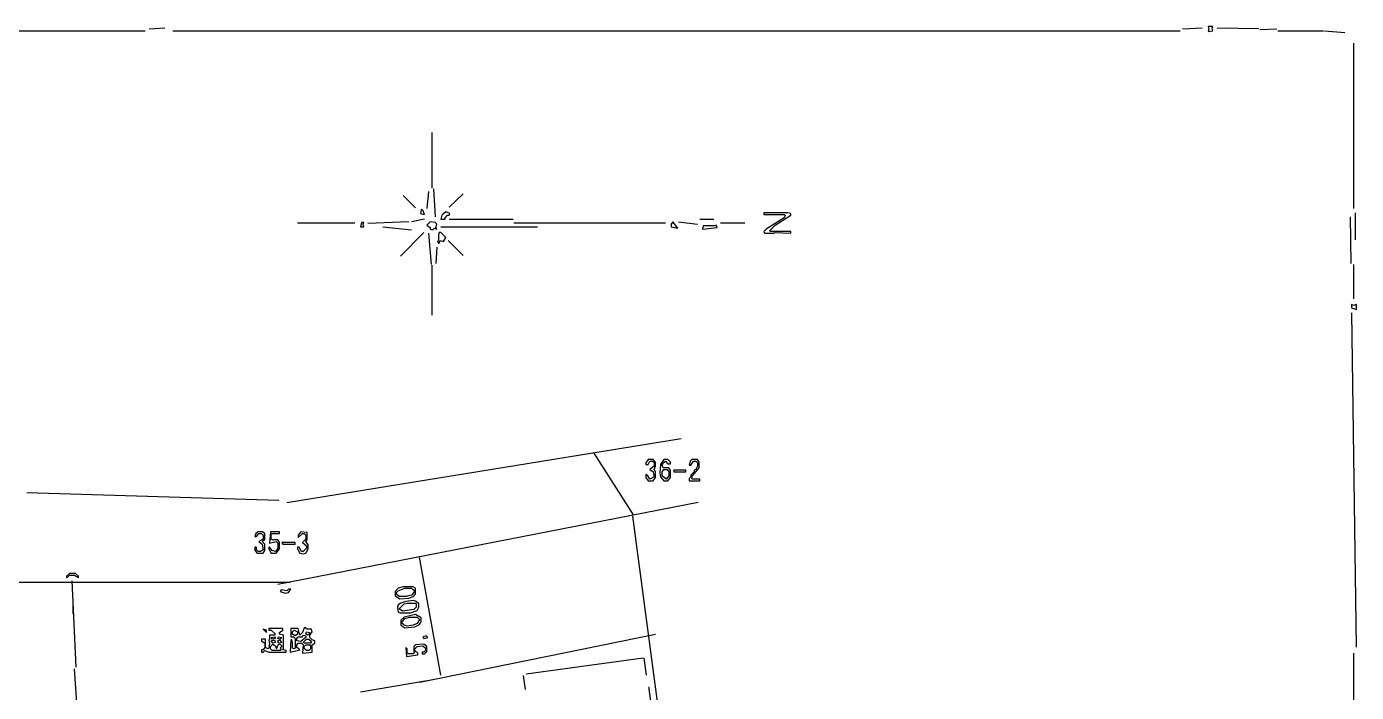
# Model space of a CAD drawing. Extents: x 11321 to 163025, y 6049 to 115321.
# Drawn here: x 107597 to 162923, y 87636 to 115321 of the extents above; entities that cross this region are included whole.
import ezdxf

# ---------------------------------------------------------------- set-up
doc = ezdxf.new("R2010")
doc.units = 0
doc.linetypes.add('DASHED', pattern=[1.524, 1.27, -0.254])
for name, color, linetype in [('DASHED_LINE', 3, 'DASHED'), ('SOLID_LINE', 7, 'Continuous'), ('TEXT_OUTLINE', 5, 'Continuous')]:
    doc.layers.add(name, color=color, linetype=linetype)

msp = doc.modelspace()

# ---------------------------------------------------------------- linework, layer by layer
at = {"layer": 'DASHED_LINE', "linetype": 'DASHED'}
msp.add_line((133474.9, 87873.7), (136796.1, 62608.4), dxfattribs=at)
at = {"layer": 'SOLID_LINE'}
for p, q in [((101340.9, 115144.1), (112525.2, 115144.1)), ((113343.5, 115253.1), (112695.7, 115219)), ((113684.5, 115144.1), (155591.6, 115144.1)), ((156512.3, 115253.1), (155693.9, 115219)), ((157125.7, 115270.1), (158864.7, 115236)), ((159615.3, 115219), (158899.2, 115184.9)), ((159649.4, 115144.1), (161559.5, 115144.1)), ((161593, 115150.8), (162445.4, 115082.6)), ((162797.8, 114639.3), (162797.8, 107751.4)), ((124459.7, 110922.5), (124459.7, 108603.8)), ((124323.3, 108467.4), (124255.1, 107751.4)), ((124527.9, 108569.7), (124596.1, 107410.4)), ((123266.2, 108297), (123777.7, 107785.5)), ((125755.4, 108365.1), (125175.7, 107819.6)), ((162657.3, 107409), (162685.1, 105465.8)), ((162877.3, 107580.9), (162877.3, 106455.6)), ((118867.5, 107163.2), (121254.4, 107163.2)), ((123504.9, 107205.8), (121800, 107137.6)), ((122413.7, 107001.2), (123607.2, 106864.8)), ((124152.8, 107308.1), (123607.2, 107205.8)), ((124834.7, 107001.2), (128858.4, 107001.2)), ((125175.7, 107308.1), (127835.4, 107308.1)), ((127869.5, 107163.2), (134177.7, 107163.2)), ((134723.3, 107205.8), (135507.6, 107103.5)), ((135609.9, 107308.1), (136189.6, 107308.1)), ((136462.3, 107163.2), (137485.3, 107163.2)), ((124127.2, 106754), (123155.4, 105782.2)), ((124323.3, 106728.4), (124425.6, 105432.7)), ((125141.6, 106421.5), (125755.4, 105807.8)), ((124664.3, 106148.7), (124630.2, 105466.8)), ((124459.7, 105398.6), (124459.7, 103318.6)), ((162797.8, 105432.7), (162797.8, 104000.5)), ((162714.3, 103419.8), (162913, 89510)), ((134828.4, 98186.6), (118429.1, 95514.2)), ((131198.8, 97582.1), (132835.6, 95024.7)), ((107613.8, 95950.1), (118084.6, 95622.9)), ((135544.3, 95530.8), (118051.7, 92120.9)), ((132798.6, 94962.4), (137343.2, 61040.2)), ((123931.7, 93256.5), (124824.2, 88347.4)), ((106557.9, 92213.8), (118560.6, 92213.8)), ((109473.6, 92271.5), (109641.5, 88689.4)), ((109524.5, 91418.2), (109524.5, 90906.7)), ((133764.9, 90038), (123954.5, 88045.3)), ((162797.8, 89270), (162797.8, 58069.8)), ((109577.6, 88613.7), (111245.3, 65265.7)), ((133253, 89058.7), (128379.2, 88396.8)), ((133272, 89062.6), (133374.3, 88346.6)), ((124259.4, 88120.1), (121492.1, 87638.8)), ((128259.9, 88337.4), (128338.8, 87759.2))]:
    msp.add_line(p, q, dxfattribs=at)
at = {"layer": 'TEXT_OUTLINE'}
for points in [[(156751, 115321.3), (156785.1, 115219), (156751, 115116.7), (156955.6, 115150.8), (156921.5, 115253.1), (156955.6, 115321.3)], [(124016.4, 107717.3), (123982.3, 107546.8), (124152.8, 107512.7), (124084.6, 107683.2)], [(125209.8, 107546.8), (125039.3, 107615), (124868.8, 107478.6), (124834.7, 107308.1), (125005.2, 107308.1), (125005.2, 107376.3), (125107.5, 107478.6), (125175.7, 107478.6)], [(138269.6, 107580.9), (138269.6, 107512.7), (139122, 107512.7), (139156.1, 107478.6), (139122, 107376.3), (138371.9, 106898.9), (138269.6, 106796.6), (138303.7, 106728.4), (138678.7, 106728.4), (138712.8, 106762.5), (139394.8, 106728.4), (139394.8, 106796.6), (138542.4, 106796.6), (138508.3, 106830.7), (138746.9, 107069.4), (139394.8, 107478.6), (139394.8, 107546.8), (139258.4, 107580.9)], [(121527.2, 107171.7), (121493.1, 107001.2), (121629.5, 107001.2), (121595.4, 107103.5), (121629.5, 107171.7)], [(124255.1, 107069.4), (124391.5, 106967.1), (124391.5, 106898.9), (124493.8, 106864.8), (124562, 106933), (124664.3, 106898.9), (124630.2, 106967.1), (124664.3, 107103.5), (124596.1, 107171.7), (124391.5, 107205.8)], [(134484.6, 107205.8), (134416.4, 107103.5), (134416.4, 107001.2), (134689.2, 106933)], [(136291.9, 107069.4), (136223.7, 107035.3), (135746.3, 107035.3), (135712.2, 106898.9), (136325.9, 106967.1)], [(124834.7, 106762.5), (124766.5, 106762.5), (124732.4, 106660.2), (124732.4, 106421.5), (124698.3, 106387.4), (124732.4, 106319.2), (124766.5, 106319.2), (124800.6, 106421.5), (124937, 106387.4), (125039.3, 106557.9)], [(162718.2, 103761.8), (162718.2, 103625.5), (162922.8, 103557.3), (162922.8, 103761.8), (162820.5, 103727.7)], [(133461.7, 97317.2), (133359.4, 97180.8), (133359.4, 97112.6), (133461.7, 97112.6), (133529.9, 97249), (133632.2, 97249), (133700.4, 97180.8), (133700.4, 97044.4), (133529.9, 96908), (133666.3, 96805.7), (133700.4, 96601.2), (133529.9, 96498.9), (133427.6, 96669.4), (133359.4, 96703.5), (133359.4, 96567.1), (133461.7, 96430.7), (133666.3, 96430.7), (133768.6, 96567.1), (133768.6, 96805.7), (133700.4, 96908), (133768.6, 97044.4), (133768.6, 97214.9), (133666.3, 97317.2)], [(134109.5, 97317.2), (133973.2, 97112.6), (133939.1, 96771.6), (133973.2, 96601.2), (134109.5, 96430.7), (134280, 96430.7), (134382.3, 96567.1), (134382.3, 96873.9), (134314.1, 96976.2), (134075.4, 96976.2), (134041.3, 97078.5), (134075.4, 97180.8), (134177.7, 97249), (134280, 97146.7), (134382.3, 97146.7), (134382.3, 97214.9), (134280, 97317.2)], [(134109.5, 96908), (134245.9, 96908), (134314.1, 96805.7), (134314.1, 96635.3), (134211.8, 96498.9), (134041.3, 96635.3), (134041.3, 96805.7)], [(134518.7, 96873.9), (134518.7, 96805.7), (135030.2, 96805.7), (135030.2, 96873.9)], [(135268.9, 97317.2), (135200.7, 97249), (135166.6, 97078.5), (135234.8, 97078.5), (135337.1, 97249), (135439.4, 97249), (135507.6, 97180.8), (135507.6, 97044.4), (135439.4, 96908), (135371.2, 96873.9), (135371.2, 96805.7), (135234.8, 96669.4), (135234.8, 96601.2), (135166.6, 96533), (135166.6, 96430.7), (135609.9, 96430.7), (135609.9, 96498.9), (135303, 96498.9), (135268.9, 96533), (135303, 96635.3), (135575.8, 96976.2), (135575.8, 97214.9), (135507.6, 97317.2)], [(117230.8, 94316.6), (117128.5, 94248.4), (117094.4, 94112), (117162.6, 94112), (117264.9, 94248.4), (117367.2, 94248.4), (117435.4, 94180.2), (117435.4, 94009.7), (117264.9, 93907.4), (117401.3, 93805.1), (117435.4, 93566.4), (117333.1, 93498.2), (117230.8, 93498.2), (117162.6, 93566.4), (117162.6, 93668.7), (117094.4, 93668.7), (117094.4, 93532.3), (117196.7, 93430), (117435.4, 93430), (117503.6, 93532.3), (117503.6, 93805.1), (117401.3, 93907.4), (117503.6, 94009.7), (117503.6, 94248.4), (117401.3, 94316.6)], [(117742.2, 94316.6), (117708.1, 93839.2), (117980.9, 93907.4), (118049.1, 93839.2), (118049.1, 93634.6), (117946.8, 93498.2), (117810.4, 93532.3), (117708.1, 93668.7), (117674.1, 93668.7), (117674.1, 93600.5), (117776.3, 93430), (117980.9, 93430), (118117.3, 93600.5), (118117.3, 93873.3), (118049.1, 93975.6), (117810.4, 93975.6), (117776.3, 94009.7), (117776.3, 94214.3), (117810.4, 94248.4), (118117.3, 94248.4), (118117.3, 94316.6)], [(119003.9, 94316.6), (118901.6, 94180.2), (118901.6, 94077.9), (119072.1, 94248.4), (119140.3, 94248.4), (119208.5, 94180.2), (119208.5, 94009.7), (119072.1, 93873.3), (119242.6, 93736.9), (119242.6, 93634.6), (119106.2, 93498.2), (119038, 93498.2), (118935.7, 93668.7), (118867.5, 93668.7), (118867.5, 93600.5), (118969.8, 93430), (119106.2, 93395.9), (119208.5, 93430), (119310.8, 93600.5), (119310.8, 93771), (119208.5, 93907.4), (119276.7, 93975.6), (119276.7, 94282.5)], [(118219.6, 93873.3), (118253.7, 93805.1), (118765.2, 93805.1), (118765.2, 93873.3)], [(109251.7, 92475.2), (109251.7, 92407), (109285.8, 92407), (109388.1, 92509.3), (109592.7, 92509.3), (109763.2, 92407), (109763.2, 92475.2), (109626.8, 92577.5), (109388.1, 92577.5)], [(118594.7, 91929.7), (118492.4, 91929.7), (118424.2, 91861.5), (118185.5, 91895.6), (118151.4, 91827.4), (118356, 91759.2), (118492.4, 91793.3)], [(122925.2, 91827.4), (122925.2, 91656.9), (123129.8, 91520.5), (123504.9, 91554.6), (123675.4, 91622.8), (123777.7, 91725.1), (123777.7, 91963.8), (123675.4, 92032), (123266.2, 92032), (123061.6, 91963.8)], [(122993.4, 91725.1), (122993.4, 91793.3), (123061.6, 91861.5), (123334.4, 91963.8), (123607.2, 91963.8), (123743.6, 91861.5), (123641.3, 91691), (123402.6, 91622.8), (123095.7, 91622.8)], [(123914.1, 91315.9), (123811.8, 91418.2), (123709.5, 91452.3), (123368.5, 91418.2), (123163.9, 91350), (123061.6, 91281.8), (123027.5, 91179.5), (123061.6, 90974.9), (123129.8, 90940.8), (123573.1, 90940.8), (123845.9, 91043.1), (123914.1, 91179.5)], [(123095.7, 91111.3), (123300.3, 91315.9), (123436.7, 91350), (123777.7, 91350), (123811.8, 91315.9), (123811.8, 91179.5), (123709.5, 91077.2), (123232.1, 91009)], [(124016.4, 90736.2), (123777.7, 90872.6), (123300.3, 90770.3), (123163.9, 90633.9), (123163.9, 90429.3), (123334.4, 90327), (123743.6, 90361.1), (123948.2, 90463.4), (124016.4, 90565.7)], [(123198, 90531.6), (123334.4, 90702.1), (123539, 90770.3), (123845.9, 90770.3), (123948.2, 90668), (123845.9, 90497.5), (123675.4, 90429.3), (123436.7, 90395.2), (123300.3, 90429.3)], [(117674.1, 90292.9), (117674.1, 90224.7), (117776.3, 90224.7), (117946.8, 90054.2), (117912.7, 90020.1), (117708.1, 90020.1), (117708.1, 89849.6), (117674.1, 89815.5), (117708.1, 89645.1), (117674.1, 89542.8), (117708.1, 89508.7), (117640, 89440.5), (117537.7, 89508.7), (117537.7, 89849.6), (117367.2, 89849.6), (117367.2, 89781.4), (117503.6, 89679.2), (117503.6, 89508.7), (117435.4, 89406.4), (117367.2, 89406.4), (117367.2, 89304.1), (117435.4, 89304.1), (117503.6, 89372.3), (117674.1, 89304.1), (118390.1, 89304.1), (118390.1, 89372.3), (118253.7, 89406.4), (118287.8, 89474.6), (118287.8, 90020.1), (118117.3, 90054.2), (118117.3, 90122.4), (118253.7, 90224.7), (118253.7, 90292.9)], [(117435.4, 90258.8), (117571.8, 90122.4), (117571.8, 90224.7)], [(119447.2, 90258.8), (119242.6, 90258.8), (119208.5, 90327), (119140.3, 90327), (119072.1, 90122.4), (118969.8, 90020.1), (118901.6, 90292.9), (118594.7, 90292.9), (118594.7, 89951.9), (118697, 89951.9), (118765.2, 89883.7), (118765.2, 89474.6), (118731.1, 89440.5), (118662.9, 89474.6), (118662.9, 89713.3), (118628.8, 89815.5), (118594.7, 89815.5), (118560.6, 89304.1), (118969.8, 89406.4), (118833.4, 89508.7), (118833.4, 89611), (118901.6, 89679.2), (119038, 89679.2), (119106.2, 89611), (119072.1, 89270), (119481.3, 89304.1), (119481.3, 89611), (119583.6, 89679.2), (119583.6, 89781.4), (119481.3, 89815.5), (119379, 89917.8), (119379, 90020.1), (119481.3, 90156.5)], [(118731.1, 90224.7), (118867.5, 90156.5), (118867.5, 90054.2), (118765.2, 89986), (118662.9, 90054.2), (118662.9, 90156.5)], [(117742.2, 89542.8), (117844.5, 89645.1), (117946.8, 89576.9), (117980.9, 89474.6), (118015, 89474.6), (118083.2, 89645.1), (118151.4, 89645.1), (118219.6, 89576.9), (118151.4, 89474.6), (118185.5, 89406.4), (118151.4, 89372.3), (117810.4, 89372.3), (117742.2, 89440.5)], [(117776.3, 89917.8), (117912.7, 89951.9), (117946.8, 89883.7), (117810.4, 89849.6)], [(117776.3, 89781.4), (117912.7, 89815.5), (117946.8, 89713.3), (117844.5, 89679.2)], [(118049.1, 89883.7), (118083.2, 89951.9), (118219.6, 89917.8), (118151.4, 89849.6)], [(118049.1, 89781.4), (118117.3, 89815.5), (118219.6, 89713.3), (118083.2, 89679.2)], [(119208.5, 89986), (119208.5, 89917.8), (119003.9, 89747.3), (118833.4, 89781.4), (118833.4, 89883.7), (118901.6, 89951.9), (119072.1, 89951.9), (119106.2, 90020.1)], [(119106.2, 89713.3), (119242.6, 89849.6), (119344.9, 89849.6), (119447.2, 89747.3), (119413.1, 89679.2), (119140.3, 89679.2)], [(119208.5, 90054.2), (119242.6, 90156.5), (119379, 90122.4), (119310.8, 90020.1)], [(124255.1, 89542.8), (124118.7, 89645.1), (123777.7, 89611), (123709.5, 89542.8), (123709.5, 89338.2), (123743.6, 89304.1), (123675.4, 89235.9), (123470.8, 89235.9), (123436.7, 89270), (123436.7, 89440.5), (123368.5, 89508.7), (123402.6, 89133.6), (123880, 89201.8), (123880, 89270), (123743.6, 89372.3), (123743.6, 89440.5), (123845.9, 89542.8), (124084.6, 89576.9), (124186.9, 89474.6), (124186.9, 89372.3), (124118.7, 89304.1), (124050.5, 89304.1), (124050.5, 89235.9), (124152.8, 89235.9), (124255.1, 89338.2)], [(124084.6, 89951.9), (124118.7, 89883.7), (124289.2, 89917.8), (124221, 89986)], [(119208.5, 89611), (119379, 89611), (119413.1, 89576.9), (119413.1, 89440.5), (119344.9, 89372.3), (119242.6, 89372.3), (119140.3, 89474.6), (119140.3, 89542.8)]]:
    msp.add_lwpolyline(points, close=True, dxfattribs=at)

doc.saveas('drawing.dxf')
